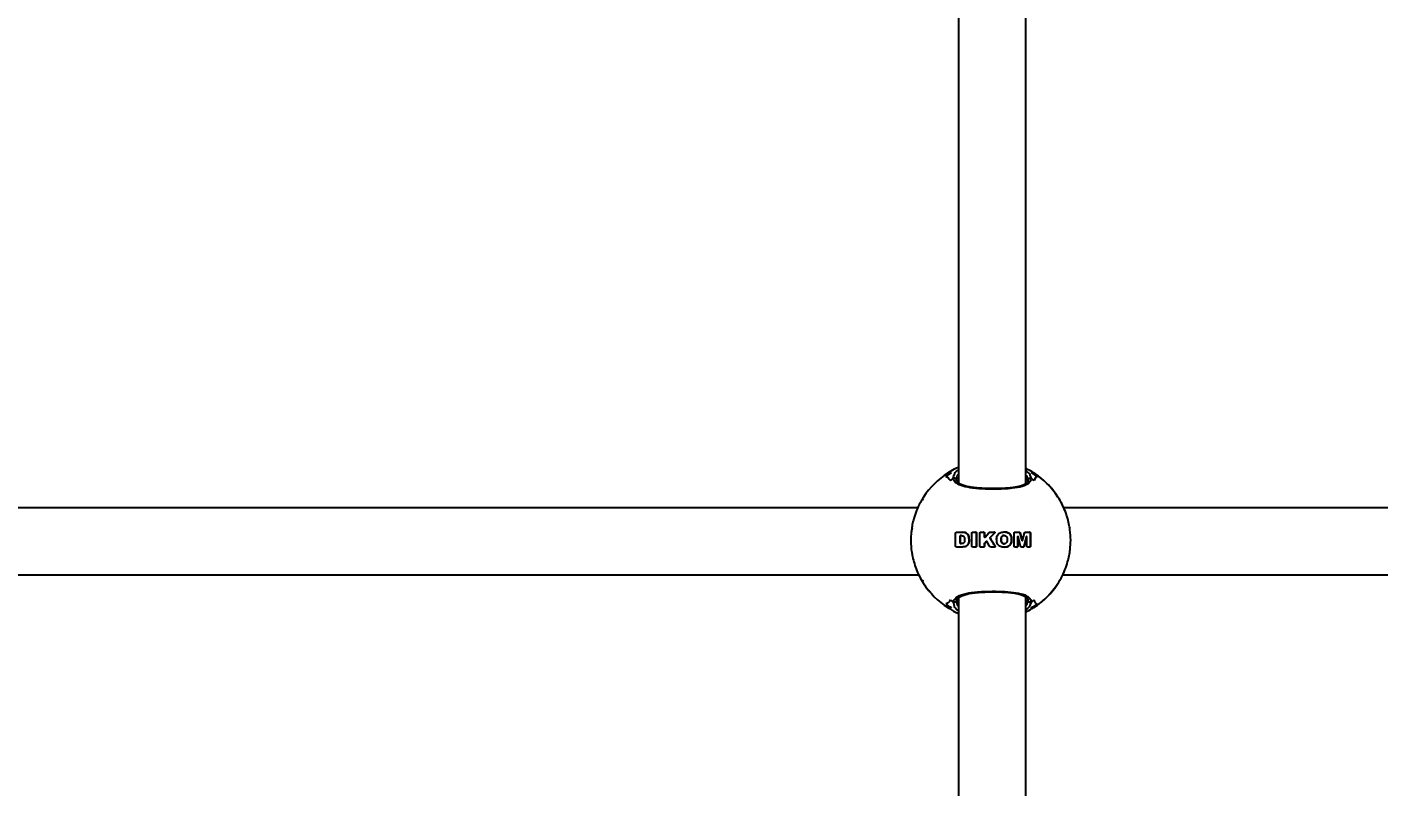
# Model space of a CAD drawing. Header units: millimetres. Extents: x -3650 to 2858, y -2899 to 2376.
# Drawn here: x -625.3 to -303.7, y 67.3 to 248.1 of the extents above; entities that cross this region are included whole.
import ezdxf

# ---------------------------------------------------------------- set-up
doc = ezdxf.new("R2010")
doc.units = ezdxf.units.MM
doc.layers.add('DIKOM_ОБЪЕКТ', color=7, linetype='Continuous')
doc.layers.add('DIKOM_РАЗМЕР_ЗОНА', color=7, linetype='Continuous')
doc.styles.add('style1', font='arial.ttf', dxfattribs={"width": 0.8})
doc.dimstyles.new('1-50', dxfattribs={"dimtxt": 300, "dimasz": 200, "dimexe": 100, "dimexo": 0, "dimgap": 100, "dimtad": 1, "dimdec": 0, "dimtxsty": 'style1', "dimcen": 0, "dimclrd": 7, "dimclre": 7, "dimadec": 1, "dimazin": 2, "dimtfac": 1, "dimtdec": 0, "dimtmove": 0, "dimatfit": 3, "dimfxl": 0, "dimlwd": 25, "dimlwe": 18, "dimarcsym": 0})

# ---------------------------------------------------------------- blocks, each defined once
blk = doc.blocks.new('*D1')
at = {"layer": 'Defpoints', "color": 0, "transparency": 16777216}
for p in [(-3199.48, 2375.76), (417.74, 2375.76), (57.96, -2124.24)]:
    blk.add_point(p, dxfattribs=at)
at = {"layer": 'DIKOM_РАЗМЕР_ЗОНА', "color": 7, "lineweight": 18, "transparency": 16777216}
for p, q in [((417.74, 2375.76), (-3299.48, 2375.76)), ((57.96, -2124.24), (-3299.48, -2124.24))]:
    blk.add_line(p, q, dxfattribs=at)
at = {"layer": 'DIKOM_РАЗМЕР_ЗОНА', "color": 7, "lineweight": 25, "transparency": 16777216}
blk.add_line((-3199.48, -1924.24), (-3199.48, 2175.76), dxfattribs=at)
at = {"layer": 'DIKOM_РАЗМЕР_ЗОНА', "color": 7, "transparency": 16777216}
for points in [[(-3232.81, 2175.76), (-3166.14, 2175.76), (-3199.48, 2375.76)], [(-3232.81, -1924.24), (-3166.14, -1924.24), (-3199.48, -2124.24)]]:
    blk.add_solid(points, dxfattribs=at)
at = {"layer": 'DIKOM_РАЗМЕР_ЗОНА', "color": 0, "transparency": 16777216, "insert": (-3452.65, 125.76), "char_height": 300, "attachment_point": 5, "rotation": 90, "style": 'style1'}
blk.add_mtext('4500', dxfattribs=at)

msp = doc.modelspace()

# ---------------------------------------------------------------- linework, layer by layer
at = {"layer": 'DIKOM_ОБЪЕКТ'}
for p, q in [((-403.67, 412.34), (-403.67, 139.7)), ((-387.67, 139.51), (-387.67, 412.53)), ((-404.13, 140.36), (-404.14, 140.55)), ((-387.17, 140.22), (-387.2, 140.31)), ((-386.69, 141.47), (-386.41, 140.7)), ((-412.15, 135.78), (-412.23, 135.52)), ((-411.88, 136.41), (-412.06, 136.13)), ((-411.99, 136.27), (-412.04, 136.11)), ((-413.33, 133.76), (-678.67, 133.76)), ((-113.33, 133.76), (-378.67, 133.76)), ((-404.41, 127.78), (-404.31, 127.89)), ((-404.41, 124.61), (-404.41, 127.73)), ((-404.31, 127.89), (-404.2, 127.93)), ((-404.2, 127.93), (-404.11, 127.93)), ((-404.11, 127.93), (-402.77, 127.93)), ((-403.3, 126.94), (-403.3, 125.41)), ((-403.3, 125.41), (-403.3, 126.94)), ((-403.3, 126.94), (-403.3, 126.94)), ((-403.06, 127.14), (-403.06, 127.14)), ((-403.05, 127.14), (-402.87, 127.13)), ((-403.04, 127.14), (-403.04, 127.14)), ((-402.77, 127.93), (-402.06, 127.83)), ((-402.06, 127.83), (-402.77, 127.93)), ((-402.46, 126.98), (-402.37, 126.87)), ((-402.06, 127.83), (-401.91, 127.77)), ((-401.91, 127.77), (-402.06, 127.83)), ((-402.06, 127.83), (-402.06, 127.83)), ((-401.91, 127.77), (-401.39, 127.31)), ((-401.4, 127.31), (-401.91, 127.77)), ((-401.91, 127.77), (-401.91, 127.77)), ((-401.2, 126.87), (-401.4, 127.31)), ((-401.4, 127.31), (-401.39, 127.31)), ((-401.39, 127.31), (-401.2, 126.87)), ((-401.25, 125.31), (-401.12, 125.89)), ((-401.12, 125.89), (-401.24, 125.31)), ((-401.2, 126.87), (-401.12, 125.89)), ((-401.12, 125.89), (-401.2, 126.87)), ((-401.2, 126.87), (-401.2, 126.87)), ((-401.12, 125.89), (-401.12, 125.89)), ((-400.49, 124.61), (-400.49, 127.73)), ((-400.29, 127.93), (-399.59, 127.93)), ((-399.39, 127.73), (-399.39, 124.61)), ((-399.39, 124.61), (-399.39, 127.73)), ((-399.39, 127.73), (-399.39, 127.73)), ((-398.59, 124.61), (-398.59, 127.74)), ((-398.39, 127.93), (-397.7, 127.93)), ((-397.5, 127.73), (-397.5, 126.8)), ((-397.5, 126.8), (-397.5, 127.73)), ((-397.5, 127.73), (-397.5, 127.73)), ((-397.5, 126.8), (-397.5, 126.8)), ((-397.43, 126.73), (-397.42, 126.73)), ((-397.36, 126.76), (-396.48, 127.78)), ((-397.07, 125.71), (-397.36, 125.41)), ((-397.36, 125.41), (-397.07, 125.71)), ((-397.07, 125.71), (-397.07, 125.71)), ((-396.97, 125.76), (-396.97, 125.76)), ((-396.28, 124.59), (-396.84, 125.68)), ((-396.15, 127.93), (-395.11, 127.93)), ((-396.09, 126.44), (-396.09, 126.44)), ((-396.06, 126.75), (-395.05, 127.79)), ((-396.06, 126.75), (-396.05, 126.75)), ((-395.05, 127.79), (-396.05, 126.75)), ((-395.05, 127.79), (-395.05, 127.79)), ((-393.52, 126.53), (-393.52, 125.81)), ((-393.52, 126.53), (-393.52, 126.53)), ((-393.52, 125.81), (-393.52, 126.53)), ((-393.52, 125.81), (-393.4, 125.46)), ((-393.52, 125.81), (-393.52, 125.81)), ((-393.39, 125.46), (-393.52, 125.81)), ((-393.4, 125.46), (-393.39, 125.46)), ((-393.35, 126.94), (-393.35, 126.94)), ((-393.08, 127.13), (-393.08, 127.13)), ((-392.82, 127.18), (-392.82, 127.18)), ((-392.14, 127.91), (-392.81, 127.95)), ((-392.11, 125.81), (-392.23, 125.45)), ((-392.14, 127.91), (-392.14, 127.91)), ((-392.1, 126.45), (-392.11, 125.81)), ((-391.1, 126.87), (-391.1, 126.87)), ((-390.44, 124.61), (-390.44, 127.73)), ((-390.24, 127.93), (-389.23, 127.93)), ((-389.57, 124.61), (-389.57, 126.9)), ((-389.57, 126.9), (-389.56, 126.9)), ((-389.56, 126.9), (-389.56, 124.61)), ((-389.54, 126.92), (-389.54, 126.92)), ((-388.94, 124.61), (-389.51, 126.9)), ((-388.54, 125.98), (-388.99, 127.74)), ((-388.98, 127.74), (-388.53, 125.98)), ((-388.54, 125.98), (-388.53, 125.98)), ((-388.49, 125.95), (-388.49, 125.95)), ((-388.44, 125.98), (-388, 127.74)), ((-387.47, 126.9), (-388.05, 124.61)), ((-388.05, 124.61), (-387.47, 126.9)), ((-387.75, 127.93), (-386.75, 127.93)), ((-387.47, 126.9), (-387.47, 126.9)), ((-387.44, 126.92), (-387.45, 126.92)), ((-387.42, 124.61), (-387.42, 126.9)), ((-386.56, 124.61), (-386.56, 127.73)), ((-386.56, 127.73), (-386.55, 127.73)), ((-386.55, 127.73), (-386.55, 124.61)), ((-404.4, 124.56), (-404.41, 124.61)), ((-404.19, 124.42), (-404.32, 124.47)), ((-404.11, 124.41), (-404.19, 124.42)), ((-402.76, 124.41), (-404.11, 124.41)), ((-403.3, 125.41), (-403.3, 125.41)), ((-403.07, 125.21), (-403.07, 125.21)), ((-402.67, 125.24), (-403.05, 125.21)), ((-403.04, 125.21), (-403.04, 125.21)), ((-402.63, 124.42), (-402.76, 124.41)), ((-402.75, 124.41), (-402.63, 124.42)), ((-402.1, 124.51), (-402.63, 124.42)), ((-402.63, 124.42), (-402.11, 124.51)), ((-402.63, 124.42), (-402.63, 124.42)), ((-402.11, 124.51), (-402.1, 124.51)), ((-401.25, 125.31), (-401.24, 125.31)), ((-399.59, 124.41), (-400.29, 124.41)), ((-399.39, 124.61), (-399.39, 124.61)), ((-397.7, 124.41), (-398.39, 124.41)), ((-397.5, 125.07), (-397.5, 124.61)), ((-397.5, 124.61), (-397.5, 125.07)), ((-397.5, 125.07), (-397.5, 125.07)), ((-397.5, 124.61), (-397.5, 124.61)), ((-397.36, 125.41), (-397.36, 125.41)), ((-395.05, 124.41), (-395.99, 124.41)), ((-394.96, 124.58), (-394.96, 124.58)), ((-392.84, 125.16), (-392.83, 125.16)), ((-392.8, 124.35), (-392.13, 124.44)), ((-392.13, 124.44), (-392.13, 124.44)), ((-391.13, 125.4), (-391.12, 125.4)), ((-389.76, 124.41), (-390.24, 124.41)), ((-389.57, 124.61), (-389.56, 124.61)), ((-388.29, 124.41), (-388.69, 124.41)), ((-388.05, 124.61), (-388.05, 124.61)), ((-386.75, 124.41), (-387.23, 124.41)), ((-386.56, 124.61), (-386.55, 124.61)), ((-678.92, 117.76), (-413.11, 117.76)), ((-412.23, 116.52), (-412.15, 116.26)), ((-412.04, 115.93), (-411.99, 115.77)), ((-378.92, 117.76), (-113.11, 117.76)), ((-404.61, 110.25), (-404.89, 111.34)), ((-404.09, 111.56), (-404.07, 111.48)), ((-403.67, 112.34), (-403.67, -160.3)), ((-387.67, -160.49), (-387.67, 112.53)), ((-387.2, 111.73), (-387.17, 111.82)), ((-386.41, 111.34), (-386.73, 110.53)), ((-385.84, 110.01), (-386.35, 109.94)), ((-385.76, 110.3), (-385.76, 110.02))]:
    msp.add_line(p, q, dxfattribs=at)
for centre, radius, start, end in [((-395.99, 126.03), 18.99, 122.6654, 147.3703), ((-395.83, 126.02), 18.67, 120.5919, 125.6266), ((-395.85, 126.02), 18.67, 54.3734, 59.4081), ((-396.01, 126.03), 18.99, 32.6289, 57.3355), ((-395.62, 125.99), 17.38, 122.2287, 125.0496), ((-395.7, 125.96), 17.42, 54.9533, 57.7684), ((-395.99, 126.01), 19, 212.6307, 237.3324), ((-396.01, 126.01), 18.99, 302.6667, 327.3701), ((-395.88, 125.95), 18.59, 234.3625, 239.4191), ((-395.59, 126.09), 17.44, 234.9484, 237.7601), ((-395.73, 126.12), 17.48, 302.2429, 305.0487), ((-395.81, 125.95), 18.59, 300.5809, 305.6375)]:
    msp.add_arc(centre, radius, start, end, dxfattribs=at)
for points, knots in [([(-403.67, 143.36), (-404.01, 143.22), (-404.95, 142.84), (-405.79, 142.3), (-406.33, 141.95)], [0, 0, 0, 0, 0.368046, 1, 1, 1, 1]), ([(-404.89, 140.7), (-404.9, 140.74), (-404.96, 141.11), (-404.75, 141.5), (-404.56, 141.85)], [0, 0, 0, 0, 0.112862, 1, 1, 1, 1]), ([(-404.56, 141.85), (-404.54, 141.94), (-404.47, 142.26), (-404, 142.57), (-403.67, 142.79)], [0, 0, 0, 0, 0.283638, 1, 1, 1, 1]), ([(-403.67, 141.78), (-403.7, 141.75), (-404.17, 141.35), (-404.14, 140.93), (-404.12, 140.54)], [0, 0, 0, 0, 0.071298, 1, 1, 1, 1]), ([(-385.83, 142.04), (-385.94, 142.12), (-386.51, 142.53), (-387.15, 142.83), (-387.67, 143.07)], [0, 0, 0, 0, 0.191088, 1, 1, 1, 1]), ([(-387.67, 142.57), (-387.31, 142.31), (-386.81, 141.94), (-386.71, 141.57), (-386.69, 141.47)], [0, 0, 0, 0, 0.71123, 1, 1, 1, 1]), ([(-376.99, 126.02), (-377.02, 126.85), (-377.07, 128.01), (-377.34, 129.72), (-377.68, 131.18), (-378.24, 132.88), (-379.01, 134.61), (-380, 136.34), (-381.21, 138.02), (-382.65, 139.6), (-384.19, 140.97), (-385.31, 141.71), (-385.83, 142.04)], [0, 0, 0, 0, 0.129766, 0.183148, 0.271798, 0.364324, 0.464038, 0.568646, 0.677256, 0.789169, 0.903896, 1, 1, 1, 1]), ([(-406.71, 141.2), (-406.53, 141.12), (-406.15, 140.96), (-405.79, 140.47), (-405.6, 140.22)], [0, 0, 0, 0, 0.49657, 1, 1, 1, 1]), ([(-405.6, 140.22), (-405.78, 140.47), (-406.15, 140.96), (-406.52, 141.12), (-406.71, 141.2)], [0, 0, 0, 0, 0.496482, 1, 1, 1, 1]), ([(-404.16, 140.38), (-404.16, 140.39), (-404.17, 140.47), (-404.25, 140.59), (-404.39, 140.71), (-404.56, 140.77), (-404.73, 140.77), (-404.83, 140.73), (-404.88, 140.7), (-404.89, 140.7)], [0, 0, 0, 0, 0.031894, 0.241166, 0.444842, 0.634254, 0.810276, 0.980039, 1, 1, 1, 1]), ([(-404.89, 140.7), (-404.84, 140.72), (-404.75, 140.77), (-404.58, 140.77), (-404.43, 140.73), (-404.29, 140.64), (-404.19, 140.5), (-404.14, 140.35), (-404.13, 140.26), (-404.13, 140.22)], [0, 0, 0, 0, 0.145327, 0.290768, 0.434639, 0.582119, 0.738526, 0.906203, 1, 1, 1, 1]), ([(-386.41, 140.7), (-386.51, 140.32), (-386.71, 139.56), (-388.35, 138.77), (-390.55, 138.38), (-393.08, 138.19), (-395.83, 138.14), (-398.9, 138.25), (-401.6, 138.56), (-403.62, 139.17), (-404.64, 139.94), (-404.83, 140.5), (-404.89, 140.7)], [0, 0, 0, 0, 0.111434, 0.229359, 0.339013, 0.410112, 0.516712, 0.623258, 0.729394, 0.834803, 0.941414, 1, 1, 1, 1]), ([(-395.5, 138.3), (-395.57, 138.3), (-396.18, 138.3), (-397.35, 138.33), (-398.93, 138.42), (-400.39, 138.58), (-401.66, 138.81), (-402.69, 139.12), (-403.46, 139.49), (-403.93, 139.9), (-404.13, 140.17), (-404.13, 140.34), (-404.13, 140.36)], [0, 0, 0, 0, 0.014273, 0.137222, 0.25948, 0.380701, 0.501416, 0.620167, 0.738563, 0.856338, 0.978306, 1, 1, 1, 1]), ([(-387.2, 140.19), (-387.2, 140.14), (-387.21, 139.96), (-387.41, 139.68), (-387.9, 139.3), (-388.68, 138.96), (-389.74, 138.7), (-391.02, 138.5), (-392.47, 138.38), (-393.99, 138.31), (-395.02, 138.3), (-395.5, 138.3)], [0, 0, 0, 0, 0.050539, 0.174305, 0.287663, 0.408262, 0.528488, 0.647396, 0.76978, 0.89136, 1, 1, 1, 1]), ([(-387.2, 140.31), (-387.19, 140.66), (-387.19, 141.06), (-387.62, 141.46), (-387.67, 141.5)], [0, 0, 0, 0, 0.884631, 1, 1, 1, 1]), ([(-386.41, 140.7), (-386.46, 140.72), (-386.55, 140.77), (-386.72, 140.77), (-386.87, 140.73), (-387.01, 140.64), (-387.11, 140.5), (-387.16, 140.35), (-387.17, 140.26), (-387.17, 140.22)], [0, 0, 0, 0, 0.145325, 0.290764, 0.434633, 0.582111, 0.738516, 0.906209, 1, 1, 1, 1]), ([(-387.17, 140.22), (-387.16, 140.29), (-387.15, 140.42), (-387.05, 140.59), (-386.91, 140.71), (-386.74, 140.77), (-386.57, 140.77), (-386.47, 140.73), (-386.42, 140.7), (-386.41, 140.7)], [0, 0, 0, 0, 0.177687, 0.355443, 0.528446, 0.689334, 0.838847, 0.983045, 1, 1, 1, 1]), ([(-385.7, 140.22), (-385.58, 140.47), (-385.34, 140.96), (-385.1, 141.12), (-384.98, 141.2)], [0, 0, 0, 0, 0.496482, 1, 1, 1, 1]), ([(-384.98, 141.2), (-385.1, 141.12), (-385.34, 140.96), (-385.58, 140.47), (-385.7, 140.22)], [0, 0, 0, 0, 0.496571, 1, 1, 1, 1]), ([(-412.06, 136.13), (-412.29, 135.77), (-412.92, 134.8), (-413.67, 133.13), (-414.28, 131.32), (-414.63, 129.93), (-414.74, 129.17), (-414.78, 128.91)], [0, 0, 0, 0, 0.164442, 0.445199, 0.70333, 0.900363, 1, 1, 1, 1]), ([(-414.73, 128.9), (-414.8, 128.58), (-414.99, 127.69), (-415.02, 125.7), (-414.97, 123.92), (-414.75, 122.99), (-414.73, 122.89)], [0, 0, 0, 0, 0.17298, 0.481717, 0.944279, 1, 1, 1, 1]), ([(-404.41, 127.73), (-404.41, 127.74), (-404.41, 127.76), (-404.41, 127.78), (-404.41, 127.78)], [0, 0, 0, 0, 0.536955, 1, 1, 1, 1]), ([(-403.05, 127.14), (-403.09, 127.13), (-403.16, 127.13), (-403.23, 127.08), (-403.28, 127.01), (-403.3, 126.96), (-403.3, 126.94)], [0, 0, 0, 0, 0.323707, 0.603249, 0.807609, 1, 1, 1, 1]), ([(-403.3, 126.94), (-403.29, 126.96), (-403.28, 127.01), (-403.24, 127.07), (-403.18, 127.11), (-403.11, 127.14), (-403.07, 127.14), (-403.05, 127.14)], [0, 0, 0, 0, 0.193579, 0.386674, 0.591834, 0.825251, 1, 1, 1, 1]), ([(-402.87, 127.13), (-402.77, 127.11), (-402.62, 127.08), (-402.5, 127), (-402.46, 126.98)], [0, 0, 0, 0, 0.709287, 1, 1, 1, 1]), ([(-402.27, 125.66), (-402.29, 125.6), (-402.31, 125.52), (-402.36, 125.45), (-402.38, 125.43)], [0, 0, 0, 0, 0.688495, 1, 1, 1, 1]), ([(-402.37, 126.87), (-402.33, 126.8), (-402.28, 126.71), (-402.26, 126.61), (-402.26, 126.59)], [0, 0, 0, 0, 0.78595, 1, 1, 1, 1]), ([(-402.26, 126.59), (-402.24, 126.33), (-402.21, 126.02), (-402.26, 125.71), (-402.27, 125.66)], [0, 0, 0, 0, 0.827958, 1, 1, 1, 1]), ([(-400.49, 127.73), (-400.49, 127.76), (-400.48, 127.8), (-400.45, 127.86), (-400.4, 127.9), (-400.34, 127.93), (-400.3, 127.93), (-400.29, 127.93)], [0, 0, 0, 0, 0.210799, 0.421608, 0.633335, 0.854011, 1, 1, 1, 1]), ([(-399.39, 127.73), (-399.4, 127.76), (-399.4, 127.8), (-399.44, 127.86), (-399.5, 127.91), (-399.55, 127.93), (-399.59, 127.93), (-399.6, 127.93)], [0, 0, 0, 0, 0.219335, 0.438577, 0.666347, 0.904048, 1, 1, 1, 1]), ([(-399.59, 127.93), (-399.57, 127.93), (-399.52, 127.92), (-399.45, 127.88), (-399.41, 127.82), (-399.39, 127.77), (-399.39, 127.74), (-399.39, 127.73)], [0, 0, 0, 0, 0.240991, 0.481804, 0.722235, 0.953795, 1, 1, 1, 1]), ([(-398.59, 127.74), (-398.59, 127.76), (-398.59, 127.8), (-398.55, 127.86), (-398.51, 127.9), (-398.45, 127.93), (-398.41, 127.93), (-398.39, 127.93)], [0, 0, 0, 0, 0.207862, 0.415928, 0.622542, 0.831295, 1, 1, 1, 1]), ([(-397.7, 127.93), (-397.68, 127.93), (-397.63, 127.92), (-397.57, 127.89), (-397.52, 127.83), (-397.5, 127.78), (-397.5, 127.74), (-397.5, 127.73)], [0, 0, 0, 0, 0.228882, 0.457924, 0.688141, 0.91724, 1, 1, 1, 1]), ([(-397.5, 127.73), (-397.51, 127.76), (-397.51, 127.8), (-397.55, 127.87), (-397.61, 127.91), (-397.66, 127.93), (-397.69, 127.93), (-397.7, 127.93)], [0, 0, 0, 0, 0.224377, 0.448545, 0.676077, 0.906257, 1, 1, 1, 1]), ([(-397.5, 126.8), (-397.5, 126.8), (-397.49, 126.78), (-397.48, 126.76), (-397.47, 126.74), (-397.44, 126.73), (-397.42, 126.73), (-397.39, 126.73), (-397.38, 126.74), (-397.37, 126.75), (-397.36, 126.76)], [0, 0, 0, 0, 0.130867, 0.261973, 0.394241, 0.528125, 0.662978, 0.797269, 0.930833, 1, 1, 1, 1]), ([(-397.43, 126.73), (-397.43, 126.73), (-397.44, 126.73), (-397.46, 126.73), (-397.48, 126.75), (-397.49, 126.77), (-397.5, 126.79), (-397.5, 126.8), (-397.5, 126.8)], [0, 0, 0, 0, 0.053816, 0.263323, 0.474367, 0.683994, 0.892346, 1, 1, 1, 1]), ([(-396.84, 125.68), (-396.85, 125.69), (-396.87, 125.72), (-396.91, 125.75), (-396.96, 125.76), (-397.01, 125.75), (-397.04, 125.74), (-397.06, 125.72), (-397.07, 125.71)], [0, 0, 0, 0, 0.179851, 0.359964, 0.540913, 0.723216, 0.90637, 1, 1, 1, 1]), ([(-397.07, 125.71), (-397.06, 125.72), (-397.03, 125.75), (-397, 125.76), (-396.97, 125.76), (-396.97, 125.76)], [0, 0, 0, 0, 0.431485, 0.863539, 1, 1, 1, 1]), ([(-396.48, 127.78), (-396.44, 127.82), (-396.36, 127.89), (-396.24, 127.93), (-396.17, 127.93), (-396.15, 127.93)], [0, 0, 0, 0, 0.427664, 0.855237, 1, 1, 1, 1]), ([(-396.09, 126.44), (-396.1, 126.47), (-396.13, 126.52), (-396.13, 126.62), (-396.1, 126.7), (-396.07, 126.74), (-396.06, 126.75)], [0, 0, 0, 0, 0.274156, 0.548396, 0.822467, 1, 1, 1, 1]), ([(-396.05, 126.75), (-396.07, 126.73), (-396.11, 126.68), (-396.13, 126.58), (-396.12, 126.5), (-396.1, 126.46), (-396.09, 126.44)], [0, 0, 0, 0, 0.273549, 0.546867, 0.820526, 1, 1, 1, 1]), ([(-396.09, 126.44), (-395.9, 126.13), (-395.52, 125.51), (-395.14, 124.89), (-394.96, 124.58)], [0, 0, 0, 0, 0.49862, 1, 1, 1, 1]), ([(-394.96, 124.58), (-395.15, 124.89), (-395.52, 125.51), (-395.9, 126.13), (-396.09, 126.44)], [0, 0, 0, 0, 0.498624, 1, 1, 1, 1]), ([(-395.11, 127.93), (-395.1, 127.93), (-395.08, 127.93), (-395.06, 127.91), (-395.04, 127.89), (-395.03, 127.86), (-395.03, 127.84), (-395.03, 127.81), (-395.04, 127.8), (-395.05, 127.79)], [0, 0, 0, 0, 0.146795, 0.294237, 0.441544, 0.590228, 0.73982, 0.889892, 1, 1, 1, 1]), ([(-395.05, 127.79), (-395.05, 127.8), (-395.03, 127.81), (-395.03, 127.84), (-395.03, 127.87), (-395.04, 127.9), (-395.07, 127.92), (-395.09, 127.93), (-395.11, 127.93), (-395.11, 127.93)], [0, 0, 0, 0, 0.149244, 0.298865, 0.448735, 0.598946, 0.748416, 0.896779, 1, 1, 1, 1]), ([(-394.54, 125.5), (-394.58, 125.85), (-394.64, 126.31), (-394.56, 126.75), (-394.54, 126.85)], [0, 0, 0, 0, 0.776351, 1, 1, 1, 1]), ([(-394.54, 126.85), (-394.48, 127.02), (-394.35, 127.34), (-394, 127.69), (-393.72, 127.82), (-393.58, 127.88)], [0, 0, 0, 0, 0.356965, 0.695181, 1, 1, 1, 1]), ([(-393.68, 124.51), (-393.82, 124.57), (-394.1, 124.71), (-394.4, 125.07), (-394.49, 125.36), (-394.54, 125.5)], [0, 0, 0, 0, 0.337026, 0.674145, 1, 1, 1, 1]), ([(-393.58, 127.88), (-393.27, 127.94), (-392.78, 128.04), (-392.31, 127.94), (-392.14, 127.91)], [0, 0, 0, 0, 0.646361, 1, 1, 1, 1]), ([(-393.35, 126.94), (-393.4, 126.85), (-393.48, 126.72), (-393.51, 126.58), (-393.52, 126.53)], [0, 0, 0, 0, 0.667212, 1, 1, 1, 1]), ([(-393.52, 126.53), (-393.49, 126.62), (-393.46, 126.77), (-393.37, 126.9), (-393.35, 126.94)], [0, 0, 0, 0, 0.66707, 1, 1, 1, 1]), ([(-393.4, 125.46), (-393.35, 125.4), (-393.25, 125.28), (-393.05, 125.18), (-392.9, 125.17), (-392.84, 125.16)], [0, 0, 0, 0, 0.346918, 0.693627, 1, 1, 1, 1]), ([(-392.77, 125.16), (-392.85, 125.16), (-393, 125.16), (-393.22, 125.27), (-393.34, 125.38), (-393.39, 125.45), (-393.39, 125.46)], [0, 0, 0, 0, 0.320765, 0.641431, 0.961022, 1, 1, 1, 1]), ([(-393.08, 127.13), (-393.15, 127.09), (-393.25, 127.04), (-393.33, 126.96), (-393.35, 126.94)], [0, 0, 0, 0, 0.699121, 1, 1, 1, 1]), ([(-393.35, 126.94), (-393.29, 126.99), (-393.21, 127.07), (-393.11, 127.11), (-393.08, 127.13)], [0, 0, 0, 0, 0.69888, 1, 1, 1, 1]), ([(-393.08, 127.13), (-393, 127.15), (-392.86, 127.19), (-392.72, 127.17), (-392.66, 127.16)], [0, 0, 0, 0, 0.581603, 1, 1, 1, 1]), ([(-392.82, 127.17), (-392.85, 127.17), (-392.94, 127.18), (-393.02, 127.15), (-393.08, 127.13)], [0, 0, 0, 0, 0.329028, 1, 1, 1, 1]), ([(-392.23, 125.45), (-392.28, 125.4), (-392.37, 125.28), (-392.57, 125.18), (-392.71, 125.17), (-392.77, 125.16)], [0, 0, 0, 0, 0.348167, 0.696265, 1, 1, 1, 1]), ([(-392.66, 127.16), (-392.57, 127.12), (-392.43, 127.07), (-392.32, 126.97), (-392.28, 126.94)], [0, 0, 0, 0, 0.662517, 1, 1, 1, 1]), ([(-392.28, 126.94), (-392.23, 126.86), (-392.13, 126.71), (-392.11, 126.53), (-392.1, 126.45)], [0, 0, 0, 0, 0.549105, 1, 1, 1, 1]), ([(-392.14, 127.91), (-391.98, 127.84), (-391.66, 127.72), (-391.29, 127.34), (-391.16, 127.03), (-391.1, 126.87)], [0, 0, 0, 0, 0.338111, 0.676345, 1, 1, 1, 1]), ([(-391.1, 126.87), (-391.16, 127.03), (-391.29, 127.35), (-391.67, 127.72), (-391.98, 127.84), (-392.14, 127.91)], [0, 0, 0, 0, 0.33053, 0.660937, 1, 1, 1, 1]), ([(-391.13, 125.4), (-391.07, 125.76), (-390.99, 126.25), (-391.08, 126.74), (-391.1, 126.87)], [0, 0, 0, 0, 0.724734, 1, 1, 1, 1]), ([(-391.1, 126.87), (-391.05, 126.51), (-390.99, 126.02), (-391.09, 125.53), (-391.12, 125.4)], [0, 0, 0, 0, 0.724328, 1, 1, 1, 1]), ([(-390.44, 127.73), (-390.44, 127.76), (-390.44, 127.8), (-390.41, 127.85), (-390.37, 127.9), (-390.31, 127.93), (-390.27, 127.93), (-390.24, 127.93)], [0, 0, 0, 0, 0.19089, 0.381645, 0.580649, 0.790943, 1, 1, 1, 1]), ([(-389.57, 126.9), (-389.57, 126.9), (-389.56, 126.9), (-389.56, 126.91), (-389.55, 126.92), (-389.55, 126.92), (-389.54, 126.92), (-389.54, 126.92)], [0, 0, 0, 0, 0.22702, 0.455632, 0.695362, 0.950787, 1, 1, 1, 1]), ([(-389.51, 126.9), (-389.52, 126.9), (-389.52, 126.91), (-389.53, 126.91), (-389.53, 126.92), (-389.54, 126.92), (-389.55, 126.91), (-389.56, 126.91), (-389.56, 126.9), (-389.56, 126.9), (-389.56, 126.9)], [0, 0, 0, 0, 0.124477, 0.248633, 0.379424, 0.519523, 0.664774, 0.811133, 0.948551, 1, 1, 1, 1]), ([(-389.23, 127.93), (-389.2, 127.93), (-389.14, 127.92), (-389.06, 127.87), (-389, 127.81), (-388.99, 127.76), (-388.98, 127.74)], [0, 0, 0, 0, 0.285079, 0.570693, 0.836757, 1, 1, 1, 1]), ([(-388.49, 125.95), (-388.49, 125.95), (-388.5, 125.95), (-388.51, 125.95), (-388.53, 125.96), (-388.54, 125.97), (-388.54, 125.98), (-388.54, 125.98)], [0, 0, 0, 0, 0.019376, 0.319247, 0.618363, 0.895328, 1, 1, 1, 1]), ([(-388.53, 125.98), (-388.53, 125.98), (-388.53, 125.97), (-388.52, 125.96), (-388.5, 125.95), (-388.48, 125.95), (-388.47, 125.95), (-388.45, 125.96), (-388.44, 125.97), (-388.44, 125.98), (-388.44, 125.98)], [0, 0, 0, 0, 0.120315, 0.24082, 0.369576, 0.510903, 0.660881, 0.809963, 0.947507, 1, 1, 1, 1]), ([(-388, 127.74), (-387.98, 127.77), (-387.95, 127.83), (-387.88, 127.9), (-387.81, 127.93), (-387.76, 127.93), (-387.75, 127.93)], [0, 0, 0, 0, 0.289711, 0.578435, 0.898322, 1, 1, 1, 1]), ([(-387.42, 126.9), (-387.42, 126.9), (-387.42, 126.9), (-387.43, 126.91), (-387.43, 126.91), (-387.44, 126.92), (-387.45, 126.92), (-387.46, 126.91), (-387.47, 126.91), (-387.47, 126.9), (-387.47, 126.9)], [0, 0, 0, 0, 0.113706, 0.227177, 0.348155, 0.485891, 0.640473, 0.804898, 0.963947, 1, 1, 1, 1]), ([(-387.47, 126.9), (-387.47, 126.9), (-387.47, 126.91), (-387.46, 126.91), (-387.45, 126.92), (-387.45, 126.92), (-387.45, 126.92)], [0, 0, 0, 0, 0.296007, 0.592312, 0.920774, 1, 1, 1, 1]), ([(-386.56, 127.73), (-386.56, 127.75), (-386.57, 127.79), (-386.6, 127.85), (-386.64, 127.89), (-386.69, 127.92), (-386.73, 127.93), (-386.76, 127.93)], [0, 0, 0, 0, 0.180172, 0.359819, 0.54508, 0.754384, 1, 1, 1, 1]), ([(-386.75, 127.93), (-386.72, 127.93), (-386.67, 127.92), (-386.61, 127.87), (-386.57, 127.81), (-386.56, 127.76), (-386.56, 127.74), (-386.55, 127.73)], [0, 0, 0, 0, 0.32222, 0.54744, 0.773797, 0.968923, 1, 1, 1, 1]), ([(-385.83, 110), (-385.66, 110.1), (-384.83, 110.58), (-383.49, 111.68), (-381.84, 113.27), (-380.42, 115.06), (-379.24, 116.96), (-378.34, 118.91), (-377.72, 120.72), (-377.34, 122.34), (-377.06, 124.05), (-377.02, 125.28), (-376.99, 126.02)], [0, 0, 0, 0, 0.030465, 0.151108, 0.27121, 0.390416, 0.508026, 0.622279, 0.727319, 0.807502, 0.883349, 1, 1, 1, 1]), ([(-414.74, 122.89), (-414.73, 122.77), (-414.62, 122.1), (-414.32, 120.86), (-413.76, 119.16), (-413.03, 117.48), (-412.39, 116.42), (-412.08, 115.9)], [0, 0, 0, 0, 0.046697, 0.27164, 0.506405, 0.759418, 1, 1, 1, 1]), ([(-404.32, 124.47), (-404.34, 124.48), (-404.37, 124.51), (-404.39, 124.55), (-404.4, 124.56)], [0, 0, 0, 0, 0.555362, 1, 1, 1, 1]), ([(-403.3, 125.41), (-403.3, 125.39), (-403.29, 125.34), (-403.25, 125.28), (-403.19, 125.24), (-403.13, 125.21), (-403.09, 125.21), (-403.07, 125.21)], [0, 0, 0, 0, 0.195126, 0.38943, 0.596451, 0.832072, 1, 1, 1, 1]), ([(-403.05, 125.21), (-403.08, 125.21), (-403.15, 125.22), (-403.23, 125.27), (-403.28, 125.33), (-403.29, 125.38), (-403.3, 125.41), (-403.3, 125.41)], [0, 0, 0, 0, 0.309821, 0.579066, 0.779634, 0.961003, 1, 1, 1, 1]), ([(-402.38, 125.43), (-402.43, 125.37), (-402.52, 125.29), (-402.63, 125.25), (-402.67, 125.24)], [0, 0, 0, 0, 0.617428, 1, 1, 1, 1]), ([(-402.11, 124.51), (-401.93, 124.6), (-401.58, 124.78), (-401.36, 125.13), (-401.25, 125.31)], [0, 0, 0, 0, 0.489754, 1, 1, 1, 1]), ([(-401.24, 125.31), (-401.34, 125.15), (-401.53, 124.84), (-401.87, 124.61), (-402.06, 124.53), (-402.1, 124.51)], [0, 0, 0, 0, 0.445447, 0.889307, 1, 1, 1, 1]), ([(-400.29, 124.41), (-400.31, 124.42), (-400.36, 124.42), (-400.42, 124.45), (-400.46, 124.5), (-400.49, 124.56), (-400.49, 124.6), (-400.49, 124.61)], [0, 0, 0, 0, 0.220317, 0.441057, 0.651386, 0.84802, 1, 1, 1, 1]), ([(-399.39, 124.61), (-399.39, 124.59), (-399.4, 124.55), (-399.43, 124.49), (-399.48, 124.44), (-399.54, 124.42), (-399.57, 124.41), (-399.59, 124.41)], [0, 0, 0, 0, 0.20637, 0.412443, 0.625772, 0.84869, 1, 1, 1, 1]), ([(-399.59, 124.41), (-399.57, 124.42), (-399.52, 124.42), (-399.46, 124.46), (-399.41, 124.51), (-399.39, 124.57), (-399.39, 124.6), (-399.39, 124.61)], [0, 0, 0, 0, 0.228813, 0.457708, 0.685512, 0.905028, 1, 1, 1, 1]), ([(-398.39, 124.41), (-398.41, 124.41), (-398.46, 124.42), (-398.52, 124.45), (-398.56, 124.5), (-398.59, 124.55), (-398.59, 124.59), (-398.59, 124.61)], [0, 0, 0, 0, 0.208609, 0.417236, 0.621534, 0.820819, 1, 1, 1, 1]), ([(-397.5, 124.61), (-397.5, 124.59), (-397.5, 124.55), (-397.54, 124.49), (-397.59, 124.44), (-397.64, 124.42), (-397.68, 124.41), (-397.7, 124.41)], [0, 0, 0, 0, 0.209356, 0.418357, 0.63054, 0.845595, 1, 1, 1, 1]), ([(-397.7, 124.41), (-397.68, 124.42), (-397.63, 124.42), (-397.57, 124.45), (-397.53, 124.5), (-397.5, 124.56), (-397.5, 124.6), (-397.5, 124.61)], [0, 0, 0, 0, 0.214829, 0.429832, 0.645884, 0.860445, 1, 1, 1, 1]), ([(-397.36, 125.41), (-397.39, 125.37), (-397.46, 125.3), (-397.49, 125.17), (-397.5, 125.09), (-397.5, 125.07)], [0, 0, 0, 0, 0.405023, 0.809848, 1, 1, 1, 1]), ([(-397.5, 125.07), (-397.5, 125.12), (-397.49, 125.22), (-397.43, 125.34), (-397.38, 125.4), (-397.36, 125.41)], [0, 0, 0, 0, 0.400813, 0.801783, 1, 1, 1, 1]), ([(-395.99, 124.41), (-396.03, 124.42), (-396.11, 124.43), (-396.21, 124.49), (-396.26, 124.56), (-396.28, 124.59)], [0, 0, 0, 0, 0.330766, 0.66151, 1, 1, 1, 1]), ([(-395.06, 124.41), (-395.04, 124.42), (-395.02, 124.42), (-394.98, 124.44), (-394.96, 124.48), (-394.95, 124.51), (-394.95, 124.55), (-394.96, 124.57), (-394.96, 124.58)], [0, 0, 0, 0, 0.17155, 0.343336, 0.515248, 0.687941, 0.86131, 1, 1, 1, 1]), ([(-394.96, 124.58), (-394.95, 124.57), (-394.94, 124.55), (-394.94, 124.51), (-394.96, 124.47), (-394.99, 124.44), (-395.02, 124.42), (-395.04, 124.42), (-395.05, 124.41)], [0, 0, 0, 0, 0.173559, 0.347582, 0.521332, 0.694748, 0.867512, 1, 1, 1, 1]), ([(-392.13, 124.44), (-392.37, 124.39), (-392.89, 124.29), (-393.41, 124.43), (-393.68, 124.51)], [0, 0, 0, 0, 0.468601, 1, 1, 1, 1]), ([(-391.12, 125.4), (-391.2, 125.23), (-391.37, 124.91), (-391.75, 124.59), (-392.02, 124.48), (-392.13, 124.44)], [0, 0, 0, 0, 0.37864, 0.757065, 1, 1, 1, 1]), ([(-392.13, 124.44), (-391.96, 124.51), (-391.63, 124.66), (-391.29, 125.03), (-391.17, 125.3), (-391.13, 125.4)], [0, 0, 0, 0, 0.385589, 0.771288, 1, 1, 1, 1]), ([(-390.24, 124.41), (-390.27, 124.42), (-390.31, 124.42), (-390.37, 124.46), (-390.42, 124.51), (-390.44, 124.57), (-390.44, 124.6), (-390.44, 124.61)], [0, 0, 0, 0, 0.228322, 0.456976, 0.683556, 0.900221, 1, 1, 1, 1]), ([(-389.77, 124.41), (-389.74, 124.41), (-389.7, 124.42), (-389.64, 124.45), (-389.6, 124.5), (-389.57, 124.56), (-389.57, 124.6), (-389.57, 124.61)], [0, 0, 0, 0, 0.217124, 0.434538, 0.640598, 0.831435, 1, 1, 1, 1]), ([(-389.56, 124.61), (-389.57, 124.59), (-389.57, 124.55), (-389.59, 124.5), (-389.63, 124.45), (-389.68, 124.42), (-389.73, 124.41), (-389.76, 124.41), (-389.76, 124.41)], [0, 0, 0, 0, 0.181863, 0.363614, 0.545616, 0.735179, 0.937678, 1, 1, 1, 1]), ([(-388.69, 124.41), (-388.72, 124.42), (-388.78, 124.42), (-388.86, 124.47), (-388.92, 124.54), (-388.93, 124.59), (-388.94, 124.61)], [0, 0, 0, 0, 0.283974, 0.568009, 0.844275, 1, 1, 1, 1]), ([(-388.3, 124.41), (-388.27, 124.42), (-388.21, 124.42), (-388.13, 124.47), (-388.07, 124.54), (-388.06, 124.59), (-388.05, 124.61)], [0, 0, 0, 0, 0.282035, 0.56483, 0.822595, 1, 1, 1, 1]), ([(-388.05, 124.61), (-388.06, 124.58), (-388.07, 124.53), (-388.12, 124.47), (-388.19, 124.43), (-388.25, 124.41), (-388.28, 124.41), (-388.29, 124.41)], [0, 0, 0, 0, 0.216805, 0.432965, 0.660084, 0.912252, 1, 1, 1, 1]), ([(-387.23, 124.41), (-387.26, 124.42), (-387.31, 124.43), (-387.38, 124.49), (-387.41, 124.55), (-387.42, 124.59), (-387.42, 124.61)], [0, 0, 0, 0, 0.320986, 0.609278, 0.826708, 1, 1, 1, 1]), ([(-386.55, 124.61), (-386.56, 124.6), (-386.56, 124.56), (-386.58, 124.5), (-386.62, 124.46), (-386.67, 124.43), (-386.72, 124.41), (-386.74, 124.41), (-386.75, 124.41)], [0, 0, 0, 0, 0.169289, 0.33826, 0.51166, 0.70684, 0.934121, 1, 1, 1, 1]), ([(-386.75, 124.41), (-386.73, 124.42), (-386.68, 124.42), (-386.62, 124.47), (-386.57, 124.52), (-386.56, 124.58), (-386.56, 124.61), (-386.56, 124.61)], [0, 0, 0, 0, 0.301082, 0.521293, 0.742954, 0.931193, 1, 1, 1, 1]), ([(-412.08, 115.9), (-412.05, 115.85), (-411.68, 115.19), (-411.08, 114.39), (-410.45, 113.7), (-410.29, 113.53)], [0, 0, 0, 0, 0.062739, 0.758362, 1, 1, 1, 1]), ([(-404.89, 111.34), (-404.88, 111.4), (-404.77, 111.88), (-404.05, 112.68), (-401.99, 113.4), (-399.55, 113.73), (-396.89, 113.87), (-394.11, 113.89), (-391.16, 113.74), (-388.72, 113.36), (-387.06, 112.68), (-386.46, 111.94), (-386.42, 111.46), (-386.41, 111.34)], [0, 0, 0, 0, 0.016179, 0.139894, 0.255655, 0.36406, 0.435114, 0.541735, 0.648231, 0.754188, 0.859594, 0.967105, 1, 1, 1, 1]), ([(-404.06, 111.84), (-404.03, 111.92), (-403.97, 112.11), (-403.58, 112.46), (-402.91, 112.83), (-401.95, 113.16), (-400.75, 113.41), (-399.34, 113.58), (-397.79, 113.69), (-396.69, 113.73), (-396.12, 113.73), (-396.1, 113.73)], [0, 0, 0, 0, 0.077582, 0.206862, 0.330325, 0.461852, 0.594334, 0.726336, 0.861277, 0.995181, 1, 1, 1, 1]), ([(-396.1, 113.73), (-395.57, 113.74), (-394.48, 113.74), (-392.89, 113.69), (-391.38, 113.58), (-390.04, 113.4), (-388.92, 113.15), (-388.07, 112.83), (-387.5, 112.46), (-387.23, 112.07), (-387.13, 111.87), (-387.17, 111.71), (-387.17, 111.71)], [0, 0, 0, 0, 0.108838, 0.222115, 0.334392, 0.44541, 0.555647, 0.663689, 0.771982, 0.880324, 0.998514, 1, 1, 1, 1]), ([(-405.6, 111.82), (-405.78, 111.57), (-406.15, 111.08), (-406.52, 110.92), (-406.71, 110.84)], [0, 0, 0, 0, 0.496486, 1, 1, 1, 1]), ([(-405.6, 111.82), (-405.78, 111.57), (-406.15, 111.08), (-406.52, 110.92), (-406.71, 110.84)], [0, 0, 0, 0, 0.496486, 1, 1, 1, 1]), ([(-406.37, 110.13), (-406.19, 110), (-405.4, 109.45), (-404.49, 108.95), (-403.72, 108.66), (-403.67, 108.64)], [0, 0, 0, 0, 0.20463, 0.944004, 1, 1, 1, 1]), ([(-404.89, 111.34), (-404.84, 111.32), (-404.75, 111.27), (-404.58, 111.27), (-404.43, 111.31), (-404.29, 111.4), (-404.19, 111.54), (-404.14, 111.69), (-404.13, 111.78), (-404.13, 111.82)], [0, 0, 0, 0, 0.145317, 0.290748, 0.434609, 0.582141, 0.738538, 0.9061, 1, 1, 1, 1]), ([(-404.13, 111.82), (-404.14, 111.75), (-404.15, 111.62), (-404.25, 111.45), (-404.39, 111.33), (-404.56, 111.27), (-404.73, 111.27), (-404.83, 111.31), (-404.88, 111.34), (-404.89, 111.34)], [0, 0, 0, 0, 0.177689, 0.355544, 0.528478, 0.689368, 0.838883, 0.983045, 1, 1, 1, 1]), ([(-403.67, 109.21), (-404.05, 109.49), (-404.53, 109.83), (-404.6, 110.18), (-404.61, 110.25)], [0, 0, 0, 0, 0.795826, 1, 1, 1, 1]), ([(-404.15, 111.53), (-404.16, 111.56), (-404.17, 111.61), (-404.14, 111.66), (-404.12, 111.69)], [0, 0, 0, 0, 0.451625, 1, 1, 1, 1]), ([(-404.07, 111.48), (-404.11, 111.14), (-404.15, 110.74), (-403.73, 110.35), (-403.67, 110.29)], [0, 0, 0, 0, 0.854496, 1, 1, 1, 1]), ([(-387.67, 110.52), (-387.64, 110.54), (-387.18, 110.95), (-387.19, 111.35), (-387.2, 111.73)], [0, 0, 0, 0, 0.065531, 1, 1, 1, 1]), ([(-386.73, 110.53), (-386.76, 110.41), (-386.84, 110.06), (-387.34, 109.72), (-387.67, 109.49)], [0, 0, 0, 0, 0.340174, 1, 1, 1, 1]), ([(-387.67, 108.97), (-387.55, 109.02), (-386.9, 109.29), (-386.31, 109.68), (-385.83, 110)], [0, 0, 0, 0, 0.180732, 1, 1, 1, 1]), ([(-387.17, 111.82), (-387.16, 111.75), (-387.15, 111.62), (-387.05, 111.45), (-386.91, 111.33), (-386.74, 111.27), (-386.57, 111.27), (-386.47, 111.31), (-386.42, 111.34), (-386.41, 111.34)], [0, 0, 0, 0, 0.177689, 0.355544, 0.528478, 0.689368, 0.838883, 0.983045, 1, 1, 1, 1]), ([(-386.41, 111.34), (-386.46, 111.32), (-386.55, 111.27), (-386.72, 111.27), (-386.87, 111.31), (-387.01, 111.4), (-387.11, 111.54), (-387.16, 111.69), (-387.17, 111.78), (-387.17, 111.82)], [0, 0, 0, 0, 0.145315, 0.290744, 0.434603, 0.582134, 0.738528, 0.906106, 1, 1, 1, 1]), ([(-384.98, 110.84), (-385.1, 110.92), (-385.34, 111.08), (-385.58, 111.57), (-385.7, 111.82)], [0, 0, 0, 0, 0.496571, 1, 1, 1, 1]), ([(-384.98, 110.84), (-385.1, 110.92), (-385.34, 111.08), (-385.58, 111.57), (-385.7, 111.82)], [0, 0, 0, 0, 0.496571, 1, 1, 1, 1])]:
    msp.add_open_spline(points, degree=3, knots=knots, dxfattribs=at)

# ---------------------------------------------------------------- dimensions: what is measured, and where the dimension line sits
at = {"layer": 'DIKOM_РАЗМЕР_ЗОНА'}
dim = msp.add_linear_dim(base=(-3199.48, 2375.76), p1=(57.96, -2124.24), p2=(417.74, 2375.76), angle=90, dimstyle='1-50', dxfattribs=at)
dim.commit()
dim.dimension.update_dxf_attribs({"geometry": '*D1', "text_midpoint": (-3199.48, 125.76), "dimtype": 160})

doc.saveas('drawing.dxf')
